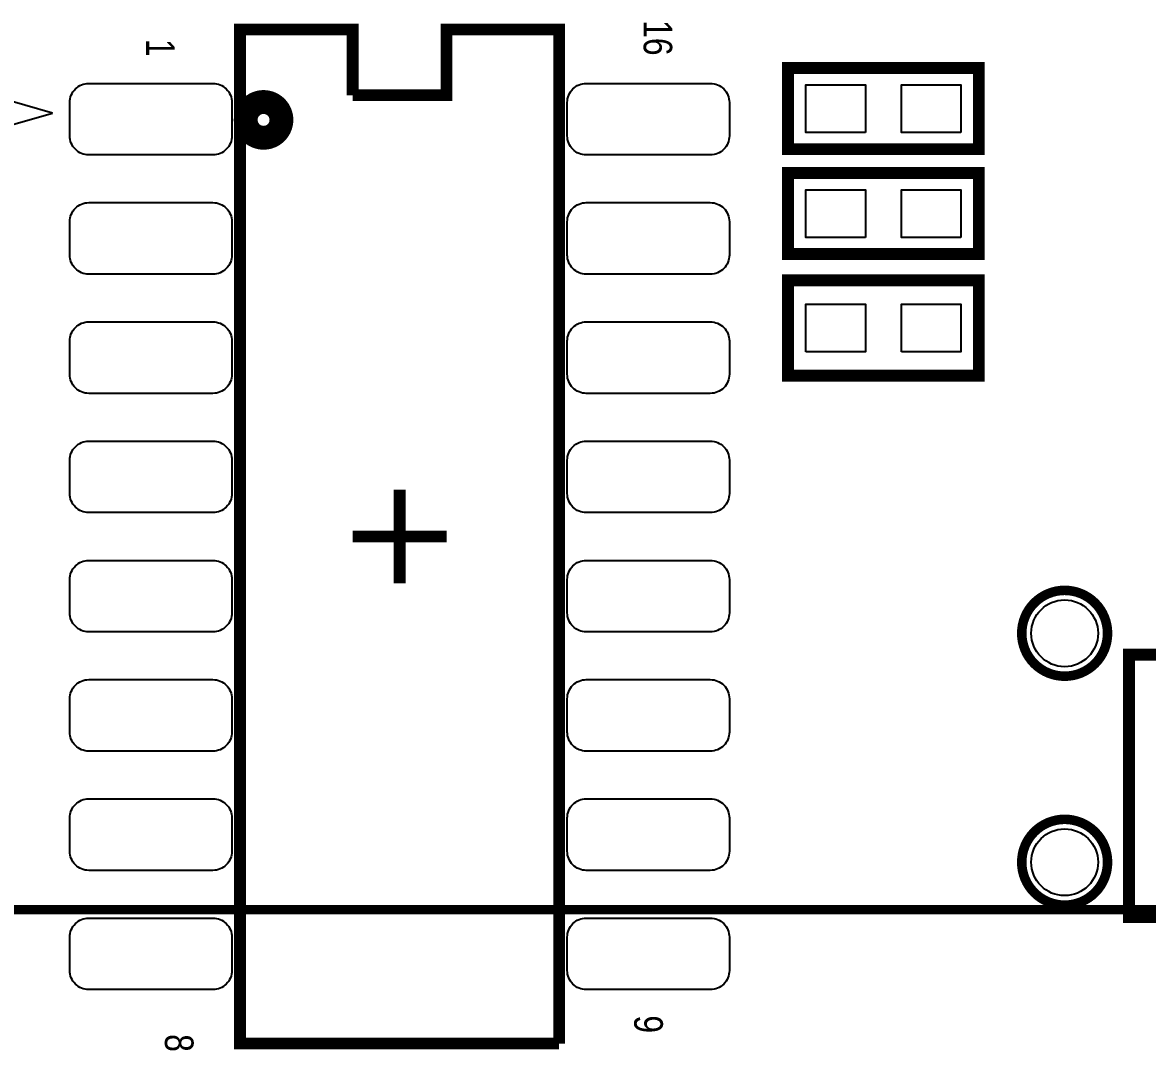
# Model space of a CAD drawing. Extents: x 2 to 176, y -19 to 159.
# Drawn here: x 107.77 to 119.75, y 122.05 to 133 of the extents above; entities that cross this region are included whole.
import ezdxf

# ---------------------------------------------------------------- set-up
doc = ezdxf.new("R2010")
doc.units = 0
for name, color, linetype in [('PG_NEW_SLIK-TOP', 231, 'CONTINUOUS'), ('PG_SILKSCREEN_TOP', 7, 'CONTINUOUS'), ('PIN_TOP', 92, 'CONTINUOUS')]:
    doc.layers.add(name, color=color, linetype=linetype)

msp = doc.modelspace()

# ---------------------------------------------------------------- linework, layer by layer
at = {"layer": 'PG_NEW_SLIK-TOP', "const_width": 0.127}
for points in [[(110.086394, 122.522996), (110.086394, 132.923026), (111.28629, 132.923026), (111.28629, 132.223002)], [(111.28629, 132.223002), (112.286542, 132.223002), (112.286542, 132.923026), (113.486438, 132.923026), (113.486438, 122.122946)], [(110.086394, 132.4229), (110.086394, 132.522976)], [(115.9256, 132.5118), (117.9576, 132.5118), (117.9576, 131.6482), (115.9256, 131.6482), (115.9256, 132.5118)], [(115.9256, 131.3942), (117.9576, 131.3942), (117.9576, 130.5306), (115.9256, 130.5306), (115.9256, 131.3942)], [(115.9256, 130.2512), (117.9576, 130.2512), (117.9576, 129.2352), (115.9256, 129.2352), (115.9256, 130.2512)], [(120.8278, 126.2634), (120.8278, 123.4694), (119.5578, 123.4694), (119.5578, 126.2634), (120.8278, 126.2634)], [(113.486438, 122.122946), (110.086394, 122.122946), (110.086394, 122.522996)]]:
    msp.add_lwpolyline(points, dxfattribs=at)
at = {"layer": 'PG_NEW_SLIK-TOP'}
for points, const_width in [([(110.591346, 131.960112, 1.000004), (110.0836, 131.959858, 0.999996), (110.591346, 131.960112)], 0.127), ([(110.464346, 131.960112, 1.000008), (110.2106, 131.959858, 0.999992), (110.464346, 131.960112)], 0.127), ([(119.3292, 126.492, 1), (118.4148, 126.492, 1), (119.3292, 126.492)], 0.1016), ([(119.3292, 124.0536, 1), (118.4148, 124.0536, 1), (119.3292, 124.0536)], 0.1016)]:
    msp.add_lwpolyline(points, format="xyb", dxfattribs=dict(at, const_width=const_width))
at = {"layer": 'PG_SILKSCREEN_TOP'}
msp.add_lwpolyline([(108.089446, 132.03301), (107.200446, 132.28701), (107.200446, 131.77901)], close=True, dxfattribs=at)
for points, const_width in [([(111.786416, 128.023112), (111.786416, 127.02286)], 0.127), ([(111.28629, 127.522986), (112.286542, 127.522986)], 0.127), ([(63.75527, 123.548902), (148.755354, 123.548902)], 0.100076)]:
    msp.add_lwpolyline(points, dxfattribs=dict(at, const_width=const_width))
at = {"layer": 'PIN_TOP'}
for points in [[(108.476034, 132.348986), (109.796834, 132.348986, -0.414214), (110.000034, 132.145786), (110.000034, 131.790186, -0.414214), (109.796834, 131.586986), (108.476034, 131.586986, -0.414214), (108.272834, 131.790186), (108.272834, 132.145786, -0.414214)], [(113.775998, 132.348986), (115.096798, 132.348986, -0.414214), (115.299998, 132.145786), (115.299998, 131.790186, -0.414214), (115.096798, 131.586986), (113.775998, 131.586986, -0.414214), (113.572798, 131.790186), (113.572798, 132.145786, -0.414214)], [(108.476034, 131.078986), (109.796834, 131.078986, -0.414214), (110.000034, 130.875786), (110.000034, 130.520186, -0.414214), (109.796834, 130.316986), (108.476034, 130.316986, -0.414214), (108.272834, 130.520186), (108.272834, 130.875786, -0.414214)], [(113.775998, 131.078986), (115.096798, 131.078986, -0.414214), (115.299998, 130.875786), (115.299998, 130.520186, -0.414214), (115.096798, 130.316986), (113.775998, 130.316986, -0.414214), (113.572798, 130.520186), (113.572798, 130.875786, -0.414214)], [(108.476034, 129.808986), (109.796834, 129.808986, -0.414214), (110.000034, 129.605786), (110.000034, 129.250186, -0.414214), (109.796834, 129.046986), (108.476034, 129.046986, -0.414214), (108.272834, 129.250186), (108.272834, 129.605786, -0.414214)], [(113.775998, 129.808986), (115.096798, 129.808986, -0.414214), (115.299998, 129.605786), (115.299998, 129.250186, -0.414214), (115.096798, 129.046986), (113.775998, 129.046986, -0.414214), (113.572798, 129.250186), (113.572798, 129.605786, -0.414214)], [(108.476034, 128.538986), (109.796834, 128.538986, -0.414214), (110.000034, 128.335786), (110.000034, 127.980186, -0.414214), (109.796834, 127.776986), (108.476034, 127.776986, -0.414214), (108.272834, 127.980186), (108.272834, 128.335786, -0.414214)], [(113.775998, 128.538986), (115.096798, 128.538986, -0.414214), (115.299998, 128.335786), (115.299998, 127.980186, -0.414214), (115.096798, 127.776986), (113.775998, 127.776986, -0.414214), (113.572798, 127.980186), (113.572798, 128.335786, -0.414214)], [(108.476034, 127.268986), (109.796834, 127.268986, -0.414214), (110.000034, 127.065786), (110.000034, 126.710186, -0.414214), (109.796834, 126.506986), (108.476034, 126.506986, -0.414214), (108.272834, 126.710186), (108.272834, 127.065786, -0.414214)], [(113.775998, 127.268986), (115.096798, 127.268986, -0.414214), (115.299998, 127.065786), (115.299998, 126.710186, -0.414214), (115.096798, 126.506986), (113.775998, 126.506986, -0.414214), (113.572798, 126.710186), (113.572798, 127.065786, -0.414214)], [(108.476034, 125.998986), (109.796834, 125.998986, -0.414214), (110.000034, 125.795786), (110.000034, 125.440186, -0.414214), (109.796834, 125.236986), (108.476034, 125.236986, -0.414214), (108.272834, 125.440186), (108.272834, 125.795786, -0.414214)], [(113.775998, 125.998986), (115.096798, 125.998986, -0.414214), (115.299998, 125.795786), (115.299998, 125.440186, -0.414214), (115.096798, 125.236986), (113.775998, 125.236986, -0.414214), (113.572798, 125.440186), (113.572798, 125.795786, -0.414214)], [(108.476034, 124.728986), (109.796834, 124.728986, -0.414214), (110.000034, 124.525786), (110.000034, 124.170186, -0.414214), (109.796834, 123.966986), (108.476034, 123.966986, -0.414214), (108.272834, 124.170186), (108.272834, 124.525786, -0.414214)], [(113.775998, 124.728986), (115.096798, 124.728986, -0.414214), (115.299998, 124.525786), (115.299998, 124.170186, -0.414214), (115.096798, 123.966986), (113.775998, 123.966986, -0.414214), (113.572798, 124.170186), (113.572798, 124.525786, -0.414214)], [(108.476034, 123.458986), (109.796834, 123.458986, -0.414214), (110.000034, 123.255786), (110.000034, 122.900186, -0.414214), (109.796834, 122.696986), (108.476034, 122.696986, -0.414214), (108.272834, 122.900186), (108.272834, 123.255786, -0.414214)], [(113.775998, 123.458986), (115.096798, 123.458986, -0.414214), (115.299998, 123.255786), (115.299998, 122.900186, -0.414214), (115.096798, 122.696986), (113.775998, 122.696986, -0.414214), (113.572798, 122.900186), (113.572798, 123.255786, -0.414214)]]:
    msp.add_lwpolyline(points, format="xyb", close=True, dxfattribs=at)
for points in [[(116.7511, 131.826), (116.1161, 131.826), (116.1161, 132.334), (116.7511, 132.334)], [(117.7671, 131.826), (117.1321, 131.826), (117.1321, 132.334), (117.7671, 132.334)], [(116.7511, 130.7084), (116.1161, 130.7084), (116.1161, 131.2164), (116.7511, 131.2164)], [(117.7671, 130.7084), (117.1321, 130.7084), (117.1321, 131.2164), (117.7671, 131.2164)], [(116.1161, 129.4892), (116.1161, 129.9972), (116.7511, 129.9972), (116.7511, 129.4892)], [(117.1321, 129.4892), (117.1321, 129.9972), (117.7671, 129.9972), (117.7671, 129.4892)]]:
    msp.add_lwpolyline(points, close=True, dxfattribs=at)
for centre in [(118.872, 126.492), (118.872, 124.0536)]:
    msp.add_circle(centre, 0.3556, dxfattribs=at)

# ---------------------------------------------------------------- texts
at = {"layer": 'PG_NEW_SLIK-TOP', "width": 0.834167}
for s, p in [('16', (114.38636, 133.023102)), ('1', (109.086396, 132.82295))]:
    msp.add_text(s, height=0.3048, rotation=270, dxfattribs=at).set_placement(p)
at = {"layer": 'PG_SILKSCREEN_TOP', "width": 0.834167}
for s, p in [('9', (114.286538, 122.42292)), ('8', (109.286294, 122.223022))]:
    msp.add_text(s, height=0.3048, rotation=270, dxfattribs=at).set_placement(p)

doc.saveas('drawing.dxf')
